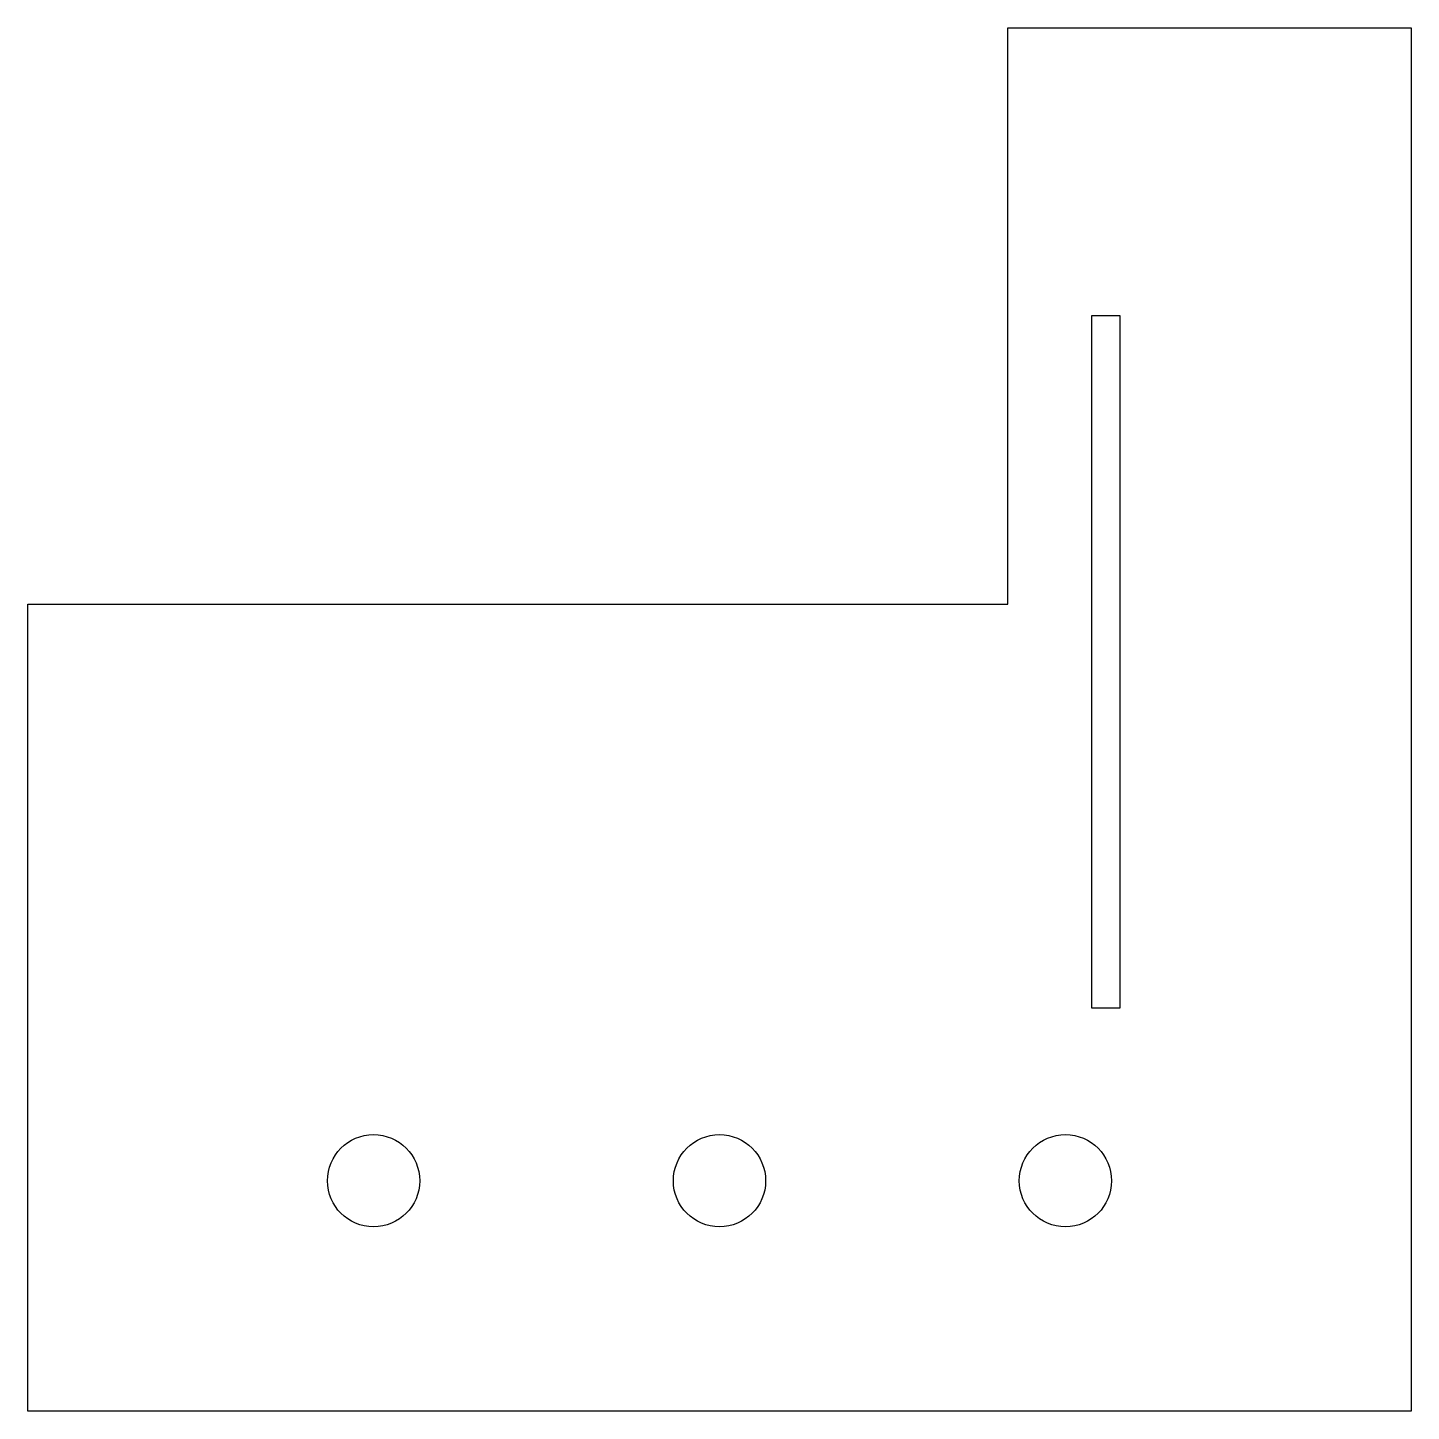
# Model space of a CAD drawing. Header units: millimetres. Extents: x -110 to 10, y -110 to 10.
import ezdxf

# ---------------------------------------------------------------- set-up
doc = ezdxf.new("R2010")
doc.units = ezdxf.units.MM
doc.layers.get('0').update_dxf_attribs({"linetype": 'CONTINUOUS'})

msp = doc.modelspace()

# ---------------------------------------------------------------- linework, layer by layer
for points in [[(-110, -110), (-110, -40), (-25, -40), (-25, 10), (10, 10), (10, -110)], [(-17.75, -15), (-17.75, -75), (-15.25, -75), (-15.25, -15)]]:
    msp.add_lwpolyline(points, close=True)
for centre in [(-80, -90), (-50, -90), (-20, -90)]:
    msp.add_circle(centre, 4)

doc.saveas('drawing.dxf')
